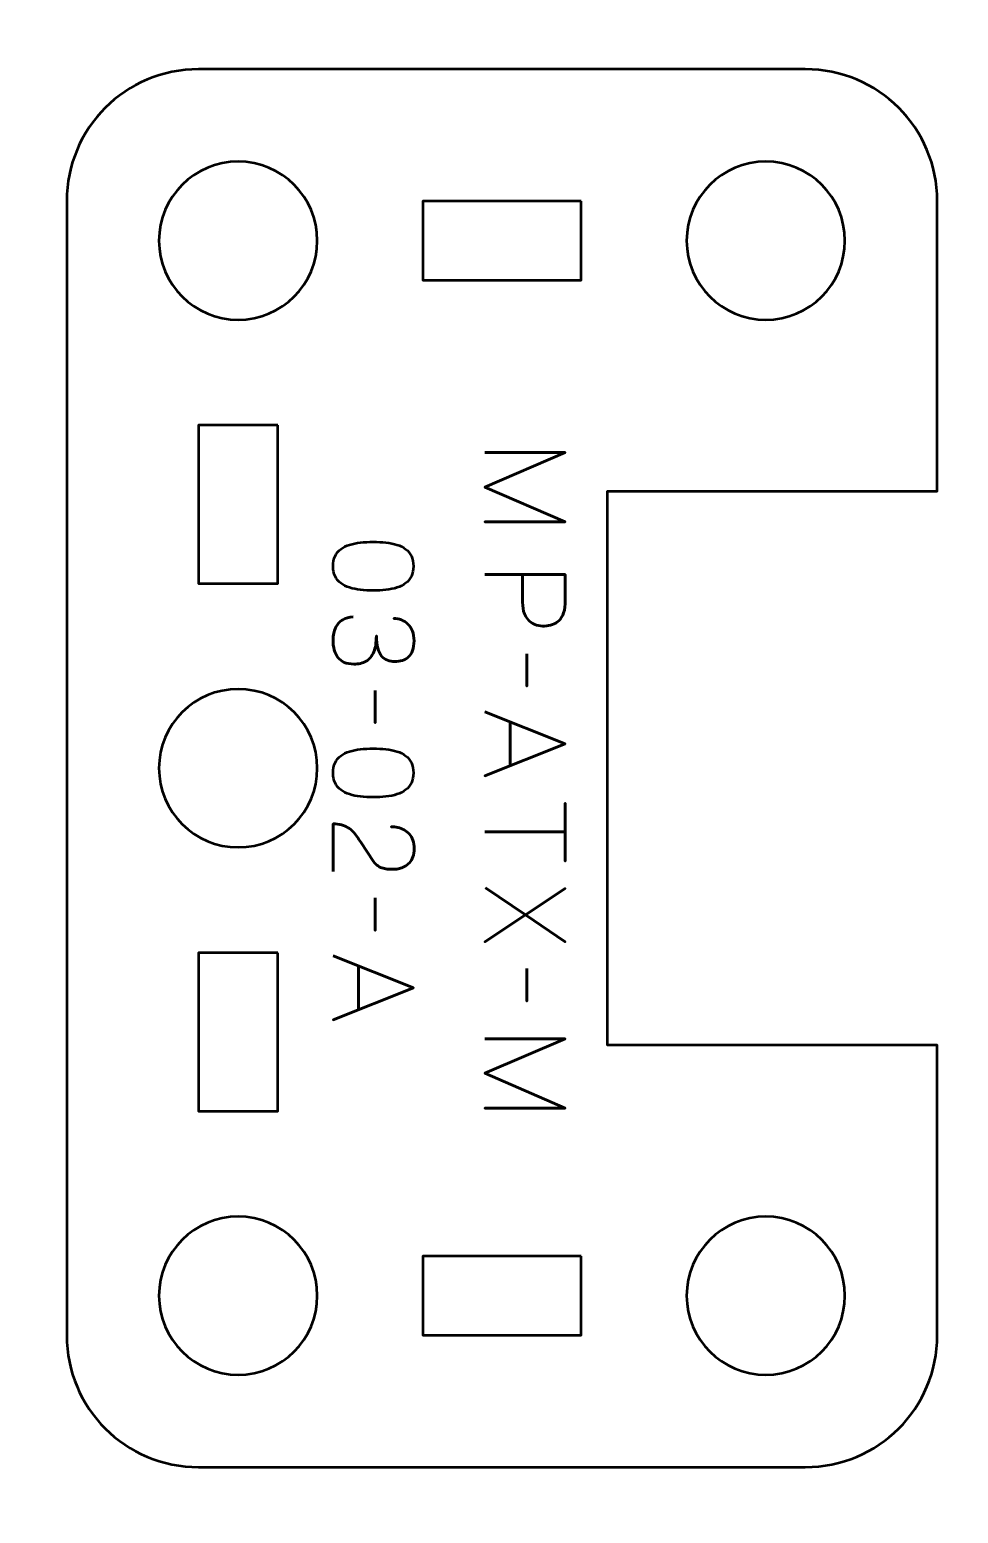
# Model space of a CAD drawing. Header units: centimetres. Extents: x -21 to 0, y -29.7 to 0.
# Drawn here: x -11.62 to -8.1, y -22.85 to -17.22 of the extents above; entities that cross this region are included whole.
import ezdxf

# ---------------------------------------------------------------- set-up
doc = ezdxf.new("R2010")
doc.units = ezdxf.units.CM
doc.header["$MEASUREMENT"] = 0
doc.layers.add('Layer 1', color=7, linetype='Continuous')

msp = doc.modelspace()

# ---------------------------------------------------------------- linework, layer by layer
at = {"layer": 'Layer 1', "color": 22, "lineweight": 53}
msp.add_open_spline([(-21, -29.19991), (-21, -29.19991), (-21, -0.49996), (-21, -0.49996), (-21, -0.49996), (-21, -0.22299), (-20.77691, 0), (-20.49991, 0), (-20.49991, 0), (-20.49991, 0), (-0.5001, 0), (-0.5001, 0), (-0.5001, 0), (-0.22296, 0), (0, -0.22299), (0, -0.49996), (0, -0.49996), (0, -0.49996), (0, -29.19991), (0, -29.19991), (0, -29.19991), (0, -29.47691), (-0.22296, -29.7), (-0.5001, -29.7), (-0.5001, -29.7), (-0.5001, -29.7), (-20.49991, -29.7), (-20.49991, -29.7), (-20.49991, -29.7), (-20.77691, -29.7), (-21, -29.47691), (-21, -29.19991)], degree=3, knots=[0, 0, 0, 0, 0.125, 0.125, 0.125, 0.125, 0.25, 0.25, 0.25, 0.25, 0.375, 0.375, 0.375, 0.375, 0.5, 0.5, 0.5, 0.5, 0.625, 0.625, 0.625, 0.625, 0.75, 0.75, 0.75, 0.75, 0.875, 0.875, 0.875, 0.875, 1, 1, 1, 1], dxfattribs=at)
at = {"layer": 'Layer 1', "color": 114, "lineweight": 53}
msp.add_open_spline([(-8.17488, -17.87505), (-8.17488, -17.87505), (-8.17487, -18.97499), (-8.17487, -18.97499), (-8.17487, -18.97499), (-8.17487, -18.97499), (-9.42488, -18.97499), (-9.42488, -18.97499), (-9.42488, -18.97499), (-9.42488, -18.97499), (-9.42488, -21.07498), (-9.42488, -21.07498), (-9.42488, -21.07498), (-9.42488, -21.07498), (-8.17488, -21.07498), (-8.17488, -21.07498), (-8.17488, -21.07498), (-8.17488, -21.07498), (-8.17488, -22.17491), (-8.17488, -22.17491), (-8.17488, -22.17491), (-8.17488, -22.45204), (-8.39798, -22.675), (-8.67498, -22.675), (-8.67498, -22.675), (-8.67498, -22.675), (-10.9749, -22.675), (-10.9749, -22.675), (-10.9749, -22.675), (-11.25191, -22.675), (-11.47486, -22.45204), (-11.47486, -22.17491), (-11.47486, -22.17491), (-11.47486, -22.17491), (-11.47486, -17.87505), (-11.47486, -17.87505), (-11.47486, -17.87505), (-11.47486, -17.59805), (-11.25191, -17.37496), (-10.9749, -17.37496), (-10.9749, -17.37496), (-10.9749, -17.37496), (-8.67498, -17.37496), (-8.67498, -17.37496), (-8.67498, -17.37496), (-8.39798, -17.37496), (-8.17488, -17.59805), (-8.17488, -17.87505)], degree=3, knots=[0, 0, 0, 0, 0.0833333, 0.0833333, 0.0833333, 0.0833333, 0.1666667, 0.1666667, 0.1666667, 0.1666667, 0.25, 0.25, 0.25, 0.25, 0.3333333, 0.3333333, 0.3333333, 0.3333333, 0.4166667, 0.4166667, 0.4166667, 0.4166667, 0.5, 0.5, 0.5, 0.5, 0.5833333, 0.5833333, 0.5833333, 0.5833333, 0.6666667, 0.6666667, 0.6666667, 0.6666667, 0.75, 0.75, 0.75, 0.75, 0.8333333, 0.8333333, 0.8333333, 0.8333333, 0.9166667, 0.9166667, 0.9166667, 0.9166667, 1, 1, 1, 1], dxfattribs=at)
at = {"layer": 'Layer 1', "lineweight": 53}
for points in [[(-10.82497, -18.32499), (-10.9906, -18.32499), (-11.12498, -18.19076), (-11.12498, -18.02498), (-11.12498, -18.02498), (-11.12498, -17.85932), (-10.9906, -17.72498), (-10.82497, -17.72498), (-10.82497, -17.72498), (-10.6592, -17.72498), (-10.52497, -17.85932), (-10.52497, -18.02498), (-10.52497, -18.02498), (-10.52497, -18.19076), (-10.6592, -18.32499), (-10.82497, -18.32499)], [(-8.82491, -18.32499), (-8.99068, -18.32499), (-9.12491, -18.19076), (-9.12491, -18.02498), (-9.12491, -18.02498), (-9.12491, -17.85932), (-8.99068, -17.72498), (-8.82491, -17.72498), (-8.82491, -17.72498), (-8.65925, -17.72498), (-8.52491, -17.85932), (-8.52491, -18.02498), (-8.52491, -18.02498), (-8.52491, -18.19076), (-8.65925, -18.32499), (-8.82491, -18.32499)], [(-9.52493, -17.87505), (-9.52493, -17.87505), (-9.52493, -18.17506), (-9.52493, -18.17506), (-9.52493, -18.17506), (-9.52493, -18.17506), (-10.12492, -18.17506), (-10.12492, -18.17506), (-10.12492, -18.17506), (-10.12492, -18.17506), (-10.12492, -17.87505), (-10.12492, -17.87505), (-10.12492, -17.87505), (-10.12492, -17.87505), (-9.52493, -17.87505), (-9.52493, -17.87505)], [(-10.6749, -18.725), (-10.6749, -18.725), (-10.6749, -19.325), (-10.6749, -19.325), (-10.6749, -19.325), (-10.6749, -19.325), (-10.9749, -19.325), (-10.9749, -19.325), (-10.9749, -19.325), (-10.9749, -19.325), (-10.9749, -18.725), (-10.9749, -18.725), (-10.9749, -18.725), (-10.9749, -18.725), (-10.6749, -18.725), (-10.6749, -18.725)], [(-10.82497, -20.32505), (-10.9906, -20.32505), (-11.12498, -20.19068), (-11.12498, -20.02505), (-11.12498, -20.02505), (-11.12498, -19.85928), (-10.9906, -19.72505), (-10.82497, -19.72505), (-10.82497, -19.72505), (-10.6592, -19.72505), (-10.52497, -19.85928), (-10.52497, -20.02505), (-10.52497, -20.02505), (-10.52497, -20.19068), (-10.6592, -20.32505), (-10.82497, -20.32505)], [(-10.6749, -20.72496), (-10.6749, -20.72496), (-10.6749, -21.32496), (-10.6749, -21.32496), (-10.6749, -21.32496), (-10.6749, -21.32496), (-10.9749, -21.32496), (-10.9749, -21.32496), (-10.9749, -21.32496), (-10.9749, -21.32496), (-10.9749, -20.72496), (-10.9749, -20.72496), (-10.9749, -20.72496), (-10.9749, -20.72496), (-10.6749, -20.72496), (-10.6749, -20.72496)], [(-10.82497, -22.32497), (-10.9906, -22.32497), (-11.12498, -22.19065), (-11.12498, -22.02498), (-11.12498, -22.02498), (-11.12498, -21.85935), (-10.9906, -21.72498), (-10.82497, -21.72498), (-10.82497, -21.72498), (-10.6592, -21.72498), (-10.52497, -21.85935), (-10.52497, -22.02498), (-10.52497, -22.02498), (-10.52497, -22.19065), (-10.6592, -22.32497), (-10.82497, -22.32497)], [(-8.82491, -22.32497), (-8.99068, -22.32497), (-9.12491, -22.19065), (-9.12491, -22.02498), (-9.12491, -22.02498), (-9.12491, -21.85935), (-8.99068, -21.72498), (-8.82491, -21.72498), (-8.82491, -21.72498), (-8.65925, -21.72498), (-8.52491, -21.85935), (-8.52491, -22.02498), (-8.52491, -22.02498), (-8.52491, -22.19065), (-8.65925, -22.32497), (-8.82491, -22.32497)], [(-9.52493, -21.87491), (-9.52493, -21.87491), (-9.52493, -22.17491), (-9.52493, -22.17491), (-9.52493, -22.17491), (-9.52493, -22.17491), (-10.12492, -22.17491), (-10.12492, -22.17491), (-10.12492, -22.17491), (-10.12492, -22.17491), (-10.12492, -21.87491), (-10.12492, -21.87491), (-10.12492, -21.87491), (-10.12492, -21.87491), (-9.52493, -21.87491), (-9.52493, -21.87491)]]:
    msp.add_open_spline(points, degree=3, knots=[0, 0, 0, 0, 0.25, 0.25, 0.25, 0.25, 0.5, 0.5, 0.5, 0.5, 0.75, 0.75, 0.75, 0.75, 1, 1, 1, 1], dxfattribs=at)
at = {"layer": 'Layer 1', "color": 30, "lineweight": 53}
for points, knots in [([(-9.88993, -18.82782), (-9.88993, -18.82782), (-9.58471, -18.82782), (-9.58471, -18.82782), (-9.58471, -18.82782), (-9.58471, -18.82782), (-9.88993, -18.95905), (-9.88993, -18.95905), (-9.88993, -18.95905), (-9.88993, -18.95905), (-9.58471, -19.09071), (-9.58471, -19.09071), (-9.58471, -19.09071), (-9.58471, -19.09071), (-9.88993, -19.09071), (-9.88993, -19.09071), (-9.88993, -19.09071), (-9.88993, -19.09071), (-9.58471, -19.09071), (-9.58471, -19.09071), (-9.58471, -19.09071), (-9.58471, -19.09071), (-9.88993, -18.95905), (-9.88993, -18.95905), (-9.88993, -18.95905), (-9.88993, -18.95905), (-9.58471, -18.82782), (-9.58471, -18.82782), (-9.58471, -18.82782), (-9.58471, -18.82782), (-9.88993, -18.82782), (-9.88993, -18.82782)], [0, 0, 0, 0, 0.125, 0.125, 0.125, 0.125, 0.25, 0.25, 0.25, 0.25, 0.375, 0.375, 0.375, 0.375, 0.5, 0.5, 0.5, 0.5, 0.625, 0.625, 0.625, 0.625, 0.75, 0.75, 0.75, 0.75, 0.875, 0.875, 0.875, 0.875, 1, 1, 1, 1]), ([(-10.46524, -19.2592), (-10.46517, -19.27401), (-10.46256, -19.28678), (-10.45748, -19.29744), (-10.45748, -19.29744), (-10.4524, -19.30802), (-10.44513, -19.31684), (-10.43589, -19.32389), (-10.43589, -19.32389), (-10.42658, -19.33088), (-10.41557, -19.33638), (-10.40287, -19.34047), (-10.40287, -19.34047), (-10.39017, -19.3445), (-10.37627, -19.34739), (-10.36103, -19.34901), (-10.36103, -19.34901), (-10.34579, -19.35071), (-10.32977, -19.35155), (-10.31284, -19.35148), (-10.31284, -19.35148), (-10.29598, -19.35155), (-10.27996, -19.35071), (-10.26479, -19.34901), (-10.26479, -19.34901), (-10.24962, -19.34739), (-10.23565, -19.3445), (-10.22295, -19.34047), (-10.22295, -19.34047), (-10.21032, -19.33638), (-10.19932, -19.33088), (-10.18993, -19.32389), (-10.18993, -19.32389), (-10.18062, -19.31684), (-10.17335, -19.30802), (-10.16827, -19.29744), (-10.16827, -19.29744), (-10.16312, -19.28678), (-10.16051, -19.27401), (-10.16044, -19.2592), (-10.16044, -19.2592), (-10.16051, -19.24438), (-10.16312, -19.23161), (-10.16827, -19.22095), (-10.16827, -19.22095), (-10.17335, -19.21037), (-10.18062, -19.20155), (-10.18993, -19.1945), (-10.18993, -19.1945), (-10.19932, -19.18751), (-10.21032, -19.18201), (-10.22295, -19.17792), (-10.22295, -19.17792), (-10.23565, -19.17389), (-10.24962, -19.171), (-10.26479, -19.16938), (-10.26479, -19.16938), (-10.27996, -19.16769), (-10.29598, -19.16684), (-10.31284, -19.16691), (-10.31284, -19.16691), (-10.32977, -19.16684), (-10.34579, -19.16769), (-10.36103, -19.16938), (-10.36103, -19.16938), (-10.37627, -19.171), (-10.39017, -19.17389), (-10.40287, -19.17792), (-10.40287, -19.17792), (-10.41557, -19.18201), (-10.42658, -19.18751), (-10.43589, -19.1945), (-10.43589, -19.1945), (-10.44513, -19.20155), (-10.4524, -19.21037), (-10.45748, -19.22095), (-10.45748, -19.22095), (-10.46256, -19.23161), (-10.46517, -19.24438), (-10.46524, -19.2592)], [0, 0, 0, 0, 0.05, 0.05, 0.05, 0.05, 0.1, 0.1, 0.1, 0.1, 0.15, 0.15, 0.15, 0.15, 0.2, 0.2, 0.2, 0.2, 0.25, 0.25, 0.25, 0.25, 0.3, 0.3, 0.3, 0.3, 0.35, 0.35, 0.35, 0.35, 0.4, 0.4, 0.4, 0.4, 0.45, 0.45, 0.45, 0.45, 0.5, 0.5, 0.5, 0.5, 0.55, 0.55, 0.55, 0.55, 0.6, 0.6, 0.6, 0.6, 0.65, 0.65, 0.65, 0.65, 0.7, 0.7, 0.7, 0.7, 0.75, 0.75, 0.75, 0.75, 0.8, 0.8, 0.8, 0.8, 0.85, 0.85, 0.85, 0.85, 0.9, 0.9, 0.9, 0.9, 0.95, 0.95, 0.95, 0.95, 1, 1, 1, 1]), ([(-10.46524, -19.2592), (-10.46517, -19.27401), (-10.46256, -19.28678), (-10.45748, -19.29744), (-10.45748, -19.29744), (-10.4524, -19.30802), (-10.44513, -19.31684), (-10.43589, -19.32389), (-10.43589, -19.32389), (-10.42658, -19.33088), (-10.41557, -19.33638), (-10.40287, -19.34047), (-10.40287, -19.34047), (-10.39017, -19.3445), (-10.37627, -19.34739), (-10.36103, -19.34901), (-10.36103, -19.34901), (-10.34579, -19.35071), (-10.32977, -19.35155), (-10.31284, -19.35148), (-10.31284, -19.35148), (-10.29598, -19.35155), (-10.27996, -19.35071), (-10.26479, -19.34901), (-10.26479, -19.34901), (-10.24962, -19.34739), (-10.23565, -19.3445), (-10.22295, -19.34047), (-10.22295, -19.34047), (-10.21032, -19.33638), (-10.19932, -19.33088), (-10.18993, -19.32389), (-10.18993, -19.32389), (-10.18062, -19.31684), (-10.17335, -19.30802), (-10.16827, -19.29744), (-10.16827, -19.29744), (-10.16312, -19.28678), (-10.16051, -19.27401), (-10.16044, -19.2592), (-10.16044, -19.2592), (-10.16051, -19.24438), (-10.16312, -19.23161), (-10.16827, -19.22095), (-10.16827, -19.22095), (-10.17335, -19.21037), (-10.18062, -19.20155), (-10.18993, -19.1945), (-10.18993, -19.1945), (-10.19932, -19.18751), (-10.21032, -19.18201), (-10.22295, -19.17792), (-10.22295, -19.17792), (-10.23565, -19.17389), (-10.24962, -19.171), (-10.26479, -19.16938), (-10.26479, -19.16938), (-10.27996, -19.16769), (-10.29598, -19.16684), (-10.31284, -19.16691), (-10.31284, -19.16691), (-10.32977, -19.16684), (-10.34579, -19.16769), (-10.36103, -19.16938), (-10.36103, -19.16938), (-10.37627, -19.171), (-10.39017, -19.17389), (-10.40287, -19.17792), (-10.40287, -19.17792), (-10.41557, -19.18201), (-10.42658, -19.18751), (-10.43589, -19.1945), (-10.43589, -19.1945), (-10.44513, -19.20155), (-10.4524, -19.21037), (-10.45748, -19.22095), (-10.45748, -19.22095), (-10.46256, -19.23161), (-10.46517, -19.24438), (-10.46524, -19.2592)], [0, 0, 0, 0, 0.05, 0.05, 0.05, 0.05, 0.1, 0.1, 0.1, 0.1, 0.15, 0.15, 0.15, 0.15, 0.2, 0.2, 0.2, 0.2, 0.25, 0.25, 0.25, 0.25, 0.3, 0.3, 0.3, 0.3, 0.35, 0.35, 0.35, 0.35, 0.4, 0.4, 0.4, 0.4, 0.45, 0.45, 0.45, 0.45, 0.5, 0.5, 0.5, 0.5, 0.55, 0.55, 0.55, 0.55, 0.6, 0.6, 0.6, 0.6, 0.65, 0.65, 0.65, 0.65, 0.7, 0.7, 0.7, 0.7, 0.75, 0.75, 0.75, 0.75, 0.8, 0.8, 0.8, 0.8, 0.85, 0.85, 0.85, 0.85, 0.9, 0.9, 0.9, 0.9, 0.95, 0.95, 0.95, 0.95, 1, 1, 1, 1]), ([(-9.88993, -19.29052), (-9.88993, -19.29052), (-9.58471, -19.29052), (-9.58471, -19.29052), (-9.58471, -19.29052), (-9.58471, -19.29052), (-9.58471, -19.38789), (-9.58471, -19.38789), (-9.58471, -19.38789), (-9.58478, -19.40736), (-9.58697, -19.42337), (-9.5912, -19.436), (-9.5912, -19.436), (-9.59536, -19.44856), (-9.60115, -19.45844), (-9.60849, -19.46557), (-9.60849, -19.46557), (-9.61575, -19.47269), (-9.62408, -19.47777), (-9.63346, -19.48088), (-9.63346, -19.48088), (-9.64285, -19.48391), (-9.65265, -19.48567), (-9.66303, -19.4861), (-9.66303, -19.4861), (-9.6734, -19.48659), (-9.68356, -19.48539), (-9.69343, -19.48257), (-9.69343, -19.48257), (-9.70331, -19.47968), (-9.71227, -19.47481), (-9.72032, -19.46782), (-9.72032, -19.46782), (-9.72836, -19.46091), (-9.73478, -19.45153), (-9.73951, -19.43974), (-9.73951, -19.43974), (-9.7443, -19.42796), (-9.7467, -19.41336), (-9.74684, -19.39593), (-9.74684, -19.39593), (-9.74684, -19.39593), (-9.74684, -19.29052), (-9.74684, -19.29052), (-9.74684, -19.29052), (-9.74684, -19.29052), (-9.74684, -19.39593), (-9.74684, -19.39593), (-9.74684, -19.39593), (-9.7467, -19.413), (-9.7443, -19.42747), (-9.73951, -19.43918), (-9.73951, -19.43918), (-9.73478, -19.45096), (-9.72836, -19.46035), (-9.72032, -19.46733), (-9.72032, -19.46733), (-9.71227, -19.47439), (-9.70331, -19.4794), (-9.69343, -19.48236), (-9.69343, -19.48236), (-9.68356, -19.48532), (-9.6734, -19.48659), (-9.66303, -19.4861), (-9.66303, -19.4861), (-9.65265, -19.48567), (-9.64285, -19.48391), (-9.63346, -19.48074), (-9.63346, -19.48074), (-9.62408, -19.47763), (-9.61575, -19.47241), (-9.60849, -19.46521), (-9.60849, -19.46521), (-9.60115, -19.45809), (-9.59536, -19.44821), (-9.5912, -19.43558), (-9.5912, -19.43558), (-9.58697, -19.42302), (-9.58478, -19.40715), (-9.58471, -19.38789), (-9.58471, -19.38789), (-9.58471, -19.38789), (-9.58471, -19.29052), (-9.58471, -19.29052), (-9.58471, -19.29052), (-9.58471, -19.29052), (-9.88993, -19.29052), (-9.88993, -19.29052)], [0, 0, 0, 0, 0.0454545, 0.0454545, 0.0454545, 0.0454545, 0.0909091, 0.0909091, 0.0909091, 0.0909091, 0.1363636, 0.1363636, 0.1363636, 0.1363636, 0.1818182, 0.1818182, 0.1818182, 0.1818182, 0.2272727, 0.2272727, 0.2272727, 0.2272727, 0.2727273, 0.2727273, 0.2727273, 0.2727273, 0.3181818, 0.3181818, 0.3181818, 0.3181818, 0.3636364, 0.3636364, 0.3636364, 0.3636364, 0.4090909, 0.4090909, 0.4090909, 0.4090909, 0.4545455, 0.4545455, 0.4545455, 0.4545455, 0.5, 0.5, 0.5, 0.5, 0.5454545, 0.5454545, 0.5454545, 0.5454545, 0.5909091, 0.5909091, 0.5909091, 0.5909091, 0.6363636, 0.6363636, 0.6363636, 0.6363636, 0.6818182, 0.6818182, 0.6818182, 0.6818182, 0.7272727, 0.7272727, 0.7272727, 0.7272727, 0.7727273, 0.7727273, 0.7727273, 0.7727273, 0.8181818, 0.8181818, 0.8181818, 0.8181818, 0.8636364, 0.8636364, 0.8636364, 0.8636364, 0.9090909, 0.9090909, 0.9090909, 0.9090909, 0.9545455, 0.9545455, 0.9545455, 0.9545455, 1, 1, 1, 1]), ([(-10.38862, -19.45181), (-10.40386, -19.45188), (-10.41712, -19.45541), (-10.42862, -19.46239), (-10.42862, -19.46239), (-10.44005, -19.46938), (-10.44901, -19.47933), (-10.45543, -19.49231), (-10.45543, -19.49231), (-10.46185, -19.50529), (-10.4651, -19.52088), (-10.46524, -19.53902), (-10.46524, -19.53902), (-10.46524, -19.55263), (-10.46383, -19.56498), (-10.46087, -19.57613), (-10.46087, -19.57613), (-10.4579, -19.58735), (-10.45332, -19.59694), (-10.44704, -19.60506), (-10.44704, -19.60506), (-10.44076, -19.61317), (-10.43264, -19.61938), (-10.42277, -19.62375), (-10.42277, -19.62375), (-10.41282, -19.6282), (-10.40089, -19.63038), (-10.38692, -19.63045), (-10.38692, -19.63045), (-10.3683, -19.63053), (-10.35256, -19.62672), (-10.33979, -19.61917), (-10.33979, -19.61917), (-10.32702, -19.61162), (-10.31743, -19.5999), (-10.31087, -19.58417), (-10.31087, -19.58417), (-10.3043, -19.56844), (-10.30099, -19.54826), (-10.30099, -19.52378), (-10.30099, -19.52378), (-10.30106, -19.54205), (-10.29937, -19.55736), (-10.29591, -19.56985), (-10.29591, -19.56985), (-10.29245, -19.58227), (-10.28758, -19.59221), (-10.28123, -19.59969), (-10.28123, -19.59969), (-10.27495, -19.60717), (-10.26747, -19.6126), (-10.25887, -19.61585), (-10.25887, -19.61585), (-10.25033, -19.61917), (-10.24095, -19.62079), (-10.23072, -19.62072), (-10.23072, -19.62072), (-10.22048, -19.62079), (-10.21103, -19.61938), (-10.20228, -19.61656), (-10.20228, -19.61656), (-10.19353, -19.6138), (-10.18584, -19.60929), (-10.17928, -19.60315), (-10.17928, -19.60315), (-10.17272, -19.59701), (-10.16757, -19.5889), (-10.1639, -19.57895), (-10.1639, -19.57895), (-10.16023, -19.56893), (-10.1584, -19.55672), (-10.15833, -19.5424), (-10.15833, -19.5424), (-10.1584, -19.52815), (-10.16051, -19.51566), (-10.16461, -19.50508), (-10.16461, -19.50508), (-10.1687, -19.49442), (-10.17427, -19.48568), (-10.1814, -19.47862), (-10.1814, -19.47862), (-10.18852, -19.47164), (-10.19664, -19.46641), (-10.20581, -19.46296), (-10.20581, -19.46296), (-10.21498, -19.45943), (-10.22472, -19.45774), (-10.23495, -19.45774), (-10.23495, -19.45774), (-10.22472, -19.45774), (-10.21498, -19.45943), (-10.20581, -19.46296), (-10.20581, -19.46296), (-10.19664, -19.46641), (-10.18852, -19.47164), (-10.1814, -19.47862), (-10.1814, -19.47862), (-10.17427, -19.48568), (-10.1687, -19.49442), (-10.16461, -19.50508), (-10.16461, -19.50508), (-10.16051, -19.51566), (-10.1584, -19.52815), (-10.15833, -19.5424), (-10.15833, -19.5424), (-10.1584, -19.55672), (-10.16023, -19.56893), (-10.1639, -19.57895), (-10.1639, -19.57895), (-10.16757, -19.5889), (-10.17272, -19.59701), (-10.17928, -19.60315), (-10.17928, -19.60315), (-10.18584, -19.60929), (-10.19353, -19.6138), (-10.20228, -19.61656), (-10.20228, -19.61656), (-10.21103, -19.61938), (-10.22048, -19.62079), (-10.23072, -19.62072), (-10.23072, -19.62072), (-10.24095, -19.62079), (-10.25033, -19.61917), (-10.25887, -19.61585), (-10.25887, -19.61585), (-10.26747, -19.6126), (-10.27495, -19.60717), (-10.28123, -19.59969), (-10.28123, -19.59969), (-10.28758, -19.59221), (-10.29245, -19.58227), (-10.29591, -19.56985), (-10.29591, -19.56985), (-10.29937, -19.55736), (-10.30106, -19.54205), (-10.30099, -19.52378), (-10.30099, -19.52378), (-10.30099, -19.54826), (-10.3043, -19.56844), (-10.31087, -19.58417), (-10.31087, -19.58417), (-10.31743, -19.5999), (-10.32702, -19.61162), (-10.33979, -19.61917), (-10.33979, -19.61917), (-10.35256, -19.62672), (-10.3683, -19.63053), (-10.38692, -19.63045), (-10.38692, -19.63045), (-10.40089, -19.63038), (-10.41282, -19.6282), (-10.42277, -19.62375), (-10.42277, -19.62375), (-10.43264, -19.61938), (-10.44076, -19.61317), (-10.44704, -19.60506), (-10.44704, -19.60506), (-10.45332, -19.59694), (-10.4579, -19.58735), (-10.46087, -19.57613), (-10.46087, -19.57613), (-10.46383, -19.56498), (-10.46524, -19.55263), (-10.46524, -19.53902), (-10.46524, -19.53902), (-10.4651, -19.52088), (-10.46185, -19.50529), (-10.45543, -19.49231), (-10.45543, -19.49231), (-10.44901, -19.47933), (-10.44005, -19.46938), (-10.42862, -19.46239), (-10.42862, -19.46239), (-10.41712, -19.45541), (-10.40386, -19.45188), (-10.38862, -19.45181)], [0, 0, 0, 0, 0.0227273, 0.0227273, 0.0227273, 0.0227273, 0.0454545, 0.0454545, 0.0454545, 0.0454545, 0.0681818, 0.0681818, 0.0681818, 0.0681818, 0.0909091, 0.0909091, 0.0909091, 0.0909091, 0.1136364, 0.1136364, 0.1136364, 0.1136364, 0.1363636, 0.1363636, 0.1363636, 0.1363636, 0.1590909, 0.1590909, 0.1590909, 0.1590909, 0.1818182, 0.1818182, 0.1818182, 0.1818182, 0.2045455, 0.2045455, 0.2045455, 0.2045455, 0.2272727, 0.2272727, 0.2272727, 0.2272727, 0.25, 0.25, 0.25, 0.25, 0.2727273, 0.2727273, 0.2727273, 0.2727273, 0.2954545, 0.2954545, 0.2954545, 0.2954545, 0.3181818, 0.3181818, 0.3181818, 0.3181818, 0.3409091, 0.3409091, 0.3409091, 0.3409091, 0.3636364, 0.3636364, 0.3636364, 0.3636364, 0.3863636, 0.3863636, 0.3863636, 0.3863636, 0.4090909, 0.4090909, 0.4090909, 0.4090909, 0.4318182, 0.4318182, 0.4318182, 0.4318182, 0.4545455, 0.4545455, 0.4545455, 0.4545455, 0.4772727, 0.4772727, 0.4772727, 0.4772727, 0.5, 0.5, 0.5, 0.5, 0.5227273, 0.5227273, 0.5227273, 0.5227273, 0.5454545, 0.5454545, 0.5454545, 0.5454545, 0.5681818, 0.5681818, 0.5681818, 0.5681818, 0.5909091, 0.5909091, 0.5909091, 0.5909091, 0.6136364, 0.6136364, 0.6136364, 0.6136364, 0.6363636, 0.6363636, 0.6363636, 0.6363636, 0.6590909, 0.6590909, 0.6590909, 0.6590909, 0.6818182, 0.6818182, 0.6818182, 0.6818182, 0.7045455, 0.7045455, 0.7045455, 0.7045455, 0.7272727, 0.7272727, 0.7272727, 0.7272727, 0.75, 0.75, 0.75, 0.75, 0.7727273, 0.7727273, 0.7727273, 0.7727273, 0.7954545, 0.7954545, 0.7954545, 0.7954545, 0.8181818, 0.8181818, 0.8181818, 0.8181818, 0.8409091, 0.8409091, 0.8409091, 0.8409091, 0.8636364, 0.8636364, 0.8636364, 0.8636364, 0.8863636, 0.8863636, 0.8863636, 0.8863636, 0.9090909, 0.9090909, 0.9090909, 0.9090909, 0.9318182, 0.9318182, 0.9318182, 0.9318182, 0.9545455, 0.9545455, 0.9545455, 0.9545455, 0.9772727, 0.9772727, 0.9772727, 0.9772727, 1, 1, 1, 1]), ([(-9.73033, -19.59108), (-9.73033, -19.59108), (-9.73033, -19.71427), (-9.73033, -19.71427), (-9.73033, -19.71427), (-9.73033, -19.71427), (-9.73033, -19.59108), (-9.73033, -19.59108)], [0, 0, 0, 0, 0.5, 0.5, 0.5, 0.5, 1, 1, 1, 1]), ([(-10.30564, -19.73036), (-10.30564, -19.73036), (-10.30564, -19.85355), (-10.30564, -19.85355), (-10.30564, -19.85355), (-10.30564, -19.85355), (-10.30564, -19.73036), (-10.30564, -19.73036)], [0, 0, 0, 0, 0.5, 0.5, 0.5, 0.5, 1, 1, 1, 1]), ([(-9.88993, -19.81121), (-9.88993, -19.81121), (-9.58471, -19.93228), (-9.58471, -19.93228), (-9.58471, -19.93228), (-9.58471, -19.93228), (-9.88993, -20.05378), (-9.88993, -20.05378), (-9.88993, -20.05378), (-9.88993, -20.05378), (-9.58471, -19.93228), (-9.58471, -19.93228), (-9.58471, -19.93228), (-9.58471, -19.93228), (-9.88993, -19.81121), (-9.88993, -19.81121)], [0, 0, 0, 0, 0.25, 0.25, 0.25, 0.25, 0.5, 0.5, 0.5, 0.5, 0.75, 0.75, 0.75, 0.75, 1, 1, 1, 1]), ([(-9.79383, -19.84931), (-9.79383, -19.84931), (-9.79383, -20.01525), (-9.79383, -20.01525), (-9.79383, -20.01525), (-9.79383, -20.01525), (-9.79383, -19.84931), (-9.79383, -19.84931)], [0, 0, 0, 0, 0.5, 0.5, 0.5, 0.5, 1, 1, 1, 1]), ([(-10.46524, -20.04278), (-10.46517, -20.05759), (-10.46256, -20.07036), (-10.45748, -20.08102), (-10.45748, -20.08102), (-10.4524, -20.0916), (-10.44513, -20.10042), (-10.43589, -20.10747), (-10.43589, -20.10747), (-10.42658, -20.11446), (-10.41557, -20.11996), (-10.40287, -20.12405), (-10.40287, -20.12405), (-10.39017, -20.12808), (-10.37627, -20.13097), (-10.36103, -20.13259), (-10.36103, -20.13259), (-10.34579, -20.13429), (-10.32977, -20.13513), (-10.31284, -20.13506), (-10.31284, -20.13506), (-10.29598, -20.13513), (-10.27996, -20.13429), (-10.26479, -20.13259), (-10.26479, -20.13259), (-10.24962, -20.13097), (-10.23565, -20.12808), (-10.22295, -20.12405), (-10.22295, -20.12405), (-10.21032, -20.11996), (-10.19932, -20.11446), (-10.18993, -20.10747), (-10.18993, -20.10747), (-10.18062, -20.10042), (-10.17335, -20.0916), (-10.16827, -20.08102), (-10.16827, -20.08102), (-10.16312, -20.07036), (-10.16051, -20.05759), (-10.16044, -20.04278), (-10.16044, -20.04278), (-10.16051, -20.02796), (-10.16312, -20.01519), (-10.16827, -20.00453), (-10.16827, -20.00453), (-10.17335, -19.99395), (-10.18062, -19.98513), (-10.18993, -19.97808), (-10.18993, -19.97808), (-10.19932, -19.97109), (-10.21032, -19.96559), (-10.22295, -19.9615), (-10.22295, -19.9615), (-10.23565, -19.95747), (-10.24962, -19.95458), (-10.26479, -19.95296), (-10.26479, -19.95296), (-10.27996, -19.95127), (-10.29598, -19.95042), (-10.31284, -19.95049), (-10.31284, -19.95049), (-10.32977, -19.95042), (-10.34579, -19.95127), (-10.36103, -19.95296), (-10.36103, -19.95296), (-10.37627, -19.95458), (-10.39017, -19.95747), (-10.40287, -19.9615), (-10.40287, -19.9615), (-10.41557, -19.96559), (-10.42658, -19.97109), (-10.43589, -19.97808), (-10.43589, -19.97808), (-10.44513, -19.98513), (-10.4524, -19.99395), (-10.45748, -20.00453), (-10.45748, -20.00453), (-10.46256, -20.01519), (-10.46517, -20.02796), (-10.46524, -20.04278)], [0, 0, 0, 0, 0.05, 0.05, 0.05, 0.05, 0.1, 0.1, 0.1, 0.1, 0.15, 0.15, 0.15, 0.15, 0.2, 0.2, 0.2, 0.2, 0.25, 0.25, 0.25, 0.25, 0.3, 0.3, 0.3, 0.3, 0.35, 0.35, 0.35, 0.35, 0.4, 0.4, 0.4, 0.4, 0.45, 0.45, 0.45, 0.45, 0.5, 0.5, 0.5, 0.5, 0.55, 0.55, 0.55, 0.55, 0.6, 0.6, 0.6, 0.6, 0.65, 0.65, 0.65, 0.65, 0.7, 0.7, 0.7, 0.7, 0.75, 0.75, 0.75, 0.75, 0.8, 0.8, 0.8, 0.8, 0.85, 0.85, 0.85, 0.85, 0.9, 0.9, 0.9, 0.9, 0.95, 0.95, 0.95, 0.95, 1, 1, 1, 1]), ([(-10.46524, -20.04278), (-10.46517, -20.05759), (-10.46256, -20.07036), (-10.45748, -20.08102), (-10.45748, -20.08102), (-10.4524, -20.0916), (-10.44513, -20.10042), (-10.43589, -20.10747), (-10.43589, -20.10747), (-10.42658, -20.11446), (-10.41557, -20.11996), (-10.40287, -20.12405), (-10.40287, -20.12405), (-10.39017, -20.12808), (-10.37627, -20.13097), (-10.36103, -20.13259), (-10.36103, -20.13259), (-10.34579, -20.13429), (-10.32977, -20.13513), (-10.31284, -20.13506), (-10.31284, -20.13506), (-10.29598, -20.13513), (-10.27996, -20.13429), (-10.26479, -20.13259), (-10.26479, -20.13259), (-10.24962, -20.13097), (-10.23565, -20.12808), (-10.22295, -20.12405), (-10.22295, -20.12405), (-10.21032, -20.11996), (-10.19932, -20.11446), (-10.18993, -20.10747), (-10.18993, -20.10747), (-10.18062, -20.10042), (-10.17335, -20.0916), (-10.16827, -20.08102), (-10.16827, -20.08102), (-10.16312, -20.07036), (-10.16051, -20.05759), (-10.16044, -20.04278), (-10.16044, -20.04278), (-10.16051, -20.02796), (-10.16312, -20.01519), (-10.16827, -20.00453), (-10.16827, -20.00453), (-10.17335, -19.99395), (-10.18062, -19.98513), (-10.18993, -19.97808), (-10.18993, -19.97808), (-10.19932, -19.97109), (-10.21032, -19.96559), (-10.22295, -19.9615), (-10.22295, -19.9615), (-10.23565, -19.95747), (-10.24962, -19.95458), (-10.26479, -19.95296), (-10.26479, -19.95296), (-10.27996, -19.95127), (-10.29598, -19.95042), (-10.31284, -19.95049), (-10.31284, -19.95049), (-10.32977, -19.95042), (-10.34579, -19.95127), (-10.36103, -19.95296), (-10.36103, -19.95296), (-10.37627, -19.95458), (-10.39017, -19.95747), (-10.40287, -19.9615), (-10.40287, -19.9615), (-10.41557, -19.96559), (-10.42658, -19.97109), (-10.43589, -19.97808), (-10.43589, -19.97808), (-10.44513, -19.98513), (-10.4524, -19.99395), (-10.45748, -20.00453), (-10.45748, -20.00453), (-10.46256, -20.01519), (-10.46517, -20.02796), (-10.46524, -20.04278)], [0, 0, 0, 0, 0.05, 0.05, 0.05, 0.05, 0.1, 0.1, 0.1, 0.1, 0.15, 0.15, 0.15, 0.15, 0.2, 0.2, 0.2, 0.2, 0.25, 0.25, 0.25, 0.25, 0.3, 0.3, 0.3, 0.3, 0.35, 0.35, 0.35, 0.35, 0.4, 0.4, 0.4, 0.4, 0.45, 0.45, 0.45, 0.45, 0.5, 0.5, 0.5, 0.5, 0.55, 0.55, 0.55, 0.55, 0.6, 0.6, 0.6, 0.6, 0.65, 0.65, 0.65, 0.65, 0.7, 0.7, 0.7, 0.7, 0.75, 0.75, 0.75, 0.75, 0.8, 0.8, 0.8, 0.8, 0.85, 0.85, 0.85, 0.85, 0.9, 0.9, 0.9, 0.9, 0.95, 0.95, 0.95, 0.95, 1, 1, 1, 1]), ([(-9.88993, -20.26671), (-9.88993, -20.26671), (-9.58471, -20.26671), (-9.58471, -20.26671), (-9.58471, -20.26671), (-9.58471, -20.26671), (-9.58471, -20.15707), (-9.58471, -20.15707), (-9.58471, -20.15707), (-9.58471, -20.15707), (-9.58471, -20.3772), (-9.58471, -20.3772), (-9.58471, -20.3772), (-9.58471, -20.3772), (-9.58471, -20.26671), (-9.58471, -20.26671), (-9.58471, -20.26671), (-9.58471, -20.26671), (-9.88993, -20.26671), (-9.88993, -20.26671)], [0, 0, 0, 0, 0.2, 0.2, 0.2, 0.2, 0.4, 0.4, 0.4, 0.4, 0.6, 0.6, 0.6, 0.6, 0.8, 0.8, 0.8, 0.8, 1, 1, 1, 1]), ([(-10.46524, -20.417), (-10.46524, -20.417), (-10.46524, -20.23539), (-10.46524, -20.23539), (-10.46524, -20.23539), (-10.45296, -20.23574), (-10.4421, -20.23729), (-10.43278, -20.23991), (-10.43278, -20.23991), (-10.42347, -20.24259), (-10.41529, -20.24618), (-10.40823, -20.25063), (-10.40823, -20.25063), (-10.40118, -20.25515), (-10.3949, -20.2603), (-10.38939, -20.26615), (-10.38939, -20.26615), (-10.38382, -20.27201), (-10.37874, -20.27829), (-10.37394, -20.28506), (-10.37394, -20.28506), (-10.36921, -20.29183), (-10.36449, -20.29882), (-10.35983, -20.30609), (-10.35983, -20.30609), (-10.35983, -20.30609), (-10.31157, -20.37848), (-10.31157, -20.37848), (-10.31157, -20.37848), (-10.30635, -20.38588), (-10.30064, -20.39167), (-10.2945, -20.39576), (-10.2945, -20.39576), (-10.28836, -20.39992), (-10.28187, -20.40282), (-10.27502, -20.40458), (-10.27502, -20.40458), (-10.26825, -20.40627), (-10.26127, -20.40733), (-10.25421, -20.40768), (-10.25421, -20.40768), (-10.24708, -20.40804), (-10.23996, -20.40818), (-10.23283, -20.40811), (-10.23283, -20.40811), (-10.22698, -20.40811), (-10.2207, -20.40733), (-10.21392, -20.40578), (-10.21392, -20.40578), (-10.20722, -20.40416), (-10.20052, -20.40162), (-10.19389, -20.39802), (-10.19389, -20.39802), (-10.18725, -20.39442), (-10.18119, -20.38962), (-10.17568, -20.38363), (-10.17568, -20.38363), (-10.17025, -20.37763), (-10.16588, -20.37022), (-10.16256, -20.3614), (-10.16256, -20.3614), (-10.15924, -20.35258), (-10.15755, -20.34221), (-10.15748, -20.33022), (-10.15748, -20.33022), (-10.15755, -20.31815), (-10.15924, -20.3075), (-10.16249, -20.29832), (-10.16249, -20.29832), (-10.16573, -20.28915), (-10.17025, -20.28132), (-10.17596, -20.27483), (-10.17596, -20.27483), (-10.18168, -20.26834), (-10.18831, -20.26312), (-10.19572, -20.25903), (-10.19572, -20.25903), (-10.20313, -20.25493), (-10.21103, -20.25197), (-10.21936, -20.25007), (-10.21936, -20.25007), (-10.22768, -20.24816), (-10.23615, -20.24724), (-10.24469, -20.24724), (-10.24469, -20.24724), (-10.23615, -20.24724), (-10.22768, -20.24816), (-10.21936, -20.25007), (-10.21936, -20.25007), (-10.21103, -20.25197), (-10.20313, -20.25493), (-10.19572, -20.25903), (-10.19572, -20.25903), (-10.18831, -20.26312), (-10.18168, -20.26834), (-10.17596, -20.27483), (-10.17596, -20.27483), (-10.17025, -20.28132), (-10.16573, -20.28915), (-10.16249, -20.29832), (-10.16249, -20.29832), (-10.15924, -20.3075), (-10.15755, -20.31815), (-10.15748, -20.33022), (-10.15748, -20.33022), (-10.15755, -20.34221), (-10.15924, -20.35258), (-10.16256, -20.3614), (-10.16256, -20.3614), (-10.16588, -20.37022), (-10.17025, -20.37763), (-10.17568, -20.38363), (-10.17568, -20.38363), (-10.18119, -20.38962), (-10.18725, -20.39442), (-10.19389, -20.39802), (-10.19389, -20.39802), (-10.20052, -20.40162), (-10.20722, -20.40416), (-10.21392, -20.40578), (-10.21392, -20.40578), (-10.2207, -20.40733), (-10.22698, -20.40811), (-10.23283, -20.40811), (-10.23283, -20.40811), (-10.23996, -20.40818), (-10.24708, -20.40804), (-10.25421, -20.40768), (-10.25421, -20.40768), (-10.26127, -20.40733), (-10.26825, -20.40627), (-10.27502, -20.40458), (-10.27502, -20.40458), (-10.28187, -20.40282), (-10.28836, -20.39992), (-10.2945, -20.39576), (-10.2945, -20.39576), (-10.30064, -20.39167), (-10.30635, -20.38588), (-10.31157, -20.37848), (-10.31157, -20.37848), (-10.31157, -20.37848), (-10.35983, -20.30609), (-10.35983, -20.30609), (-10.35983, -20.30609), (-10.36449, -20.29882), (-10.36921, -20.29183), (-10.37394, -20.28506), (-10.37394, -20.28506), (-10.37874, -20.27829), (-10.38382, -20.27201), (-10.38939, -20.26615), (-10.38939, -20.26615), (-10.3949, -20.2603), (-10.40118, -20.25515), (-10.40823, -20.25063), (-10.40823, -20.25063), (-10.41529, -20.24618), (-10.42347, -20.24259), (-10.43278, -20.23991), (-10.43278, -20.23991), (-10.4421, -20.23729), (-10.45296, -20.23574), (-10.46524, -20.23539), (-10.46524, -20.23539), (-10.46524, -20.23539), (-10.46524, -20.417), (-10.46524, -20.417)], [0, 0, 0, 0, 0.0238095, 0.0238095, 0.0238095, 0.0238095, 0.047619, 0.047619, 0.047619, 0.047619, 0.0714286, 0.0714286, 0.0714286, 0.0714286, 0.0952381, 0.0952381, 0.0952381, 0.0952381, 0.1190476, 0.1190476, 0.1190476, 0.1190476, 0.1428571, 0.1428571, 0.1428571, 0.1428571, 0.1666667, 0.1666667, 0.1666667, 0.1666667, 0.1904762, 0.1904762, 0.1904762, 0.1904762, 0.2142857, 0.2142857, 0.2142857, 0.2142857, 0.2380952, 0.2380952, 0.2380952, 0.2380952, 0.2619048, 0.2619048, 0.2619048, 0.2619048, 0.2857143, 0.2857143, 0.2857143, 0.2857143, 0.3095238, 0.3095238, 0.3095238, 0.3095238, 0.3333333, 0.3333333, 0.3333333, 0.3333333, 0.3571429, 0.3571429, 0.3571429, 0.3571429, 0.3809524, 0.3809524, 0.3809524, 0.3809524, 0.4047619, 0.4047619, 0.4047619, 0.4047619, 0.4285714, 0.4285714, 0.4285714, 0.4285714, 0.452381, 0.452381, 0.452381, 0.452381, 0.4761905, 0.4761905, 0.4761905, 0.4761905, 0.5, 0.5, 0.5, 0.5, 0.5238095, 0.5238095, 0.5238095, 0.5238095, 0.547619, 0.547619, 0.547619, 0.547619, 0.5714286, 0.5714286, 0.5714286, 0.5714286, 0.5952381, 0.5952381, 0.5952381, 0.5952381, 0.6190476, 0.6190476, 0.6190476, 0.6190476, 0.6428571, 0.6428571, 0.6428571, 0.6428571, 0.6666667, 0.6666667, 0.6666667, 0.6666667, 0.6904762, 0.6904762, 0.6904762, 0.6904762, 0.7142857, 0.7142857, 0.7142857, 0.7142857, 0.7380952, 0.7380952, 0.7380952, 0.7380952, 0.7619048, 0.7619048, 0.7619048, 0.7619048, 0.7857143, 0.7857143, 0.7857143, 0.7857143, 0.8095238, 0.8095238, 0.8095238, 0.8095238, 0.8333333, 0.8333333, 0.8333333, 0.8333333, 0.8571429, 0.8571429, 0.8571429, 0.8571429, 0.8809524, 0.8809524, 0.8809524, 0.8809524, 0.9047619, 0.9047619, 0.9047619, 0.9047619, 0.9285714, 0.9285714, 0.9285714, 0.9285714, 0.952381, 0.952381, 0.952381, 0.952381, 0.9761905, 0.9761905, 0.9761905, 0.9761905, 1, 1, 1, 1]), ([(-10.30564, -20.5169), (-10.30564, -20.5169), (-10.30564, -20.64009), (-10.30564, -20.64009), (-10.30564, -20.64009), (-10.30564, -20.64009), (-10.30564, -20.5169), (-10.30564, -20.5169)], [0, 0, 0, 0, 0.5, 0.5, 0.5, 0.5, 1, 1, 1, 1]), ([(-9.88781, -20.47922), (-9.88781, -20.47922), (-9.73626, -20.58167), (-9.73626, -20.58167), (-9.73626, -20.58167), (-9.73626, -20.58167), (-9.58471, -20.48091), (-9.58471, -20.48091), (-9.58471, -20.48091), (-9.58471, -20.48091), (-9.73626, -20.58167), (-9.73626, -20.58167), (-9.73626, -20.58167), (-9.73626, -20.58167), (-9.58471, -20.68369), (-9.58471, -20.68369), (-9.58471, -20.68369), (-9.58471, -20.68369), (-9.73626, -20.58167), (-9.73626, -20.58167), (-9.73626, -20.58167), (-9.73626, -20.58167), (-9.88993, -20.68369), (-9.88993, -20.68369), (-9.88993, -20.68369), (-9.88993, -20.68369), (-9.73626, -20.58167), (-9.73626, -20.58167), (-9.73626, -20.58167), (-9.73626, -20.58167), (-9.88781, -20.47922), (-9.88781, -20.47922)], [0, 0, 0, 0, 0.125, 0.125, 0.125, 0.125, 0.25, 0.25, 0.25, 0.25, 0.375, 0.375, 0.375, 0.375, 0.5, 0.5, 0.5, 0.5, 0.625, 0.625, 0.625, 0.625, 0.75, 0.75, 0.75, 0.75, 0.875, 0.875, 0.875, 0.875, 1, 1, 1, 1]), ([(-10.46524, -20.73703), (-10.46524, -20.73703), (-10.16002, -20.8581), (-10.16002, -20.8581), (-10.16002, -20.8581), (-10.16002, -20.8581), (-10.46524, -20.9796), (-10.46524, -20.9796), (-10.46524, -20.9796), (-10.46524, -20.9796), (-10.16002, -20.8581), (-10.16002, -20.8581), (-10.16002, -20.8581), (-10.16002, -20.8581), (-10.46524, -20.73703), (-10.46524, -20.73703)], [0, 0, 0, 0, 0.25, 0.25, 0.25, 0.25, 0.5, 0.5, 0.5, 0.5, 0.75, 0.75, 0.75, 0.75, 1, 1, 1, 1]), ([(-10.36914, -20.77513), (-10.36914, -20.77513), (-10.36914, -20.94107), (-10.36914, -20.94107), (-10.36914, -20.94107), (-10.36914, -20.94107), (-10.36914, -20.77513), (-10.36914, -20.77513)], [0, 0, 0, 0, 0.5, 0.5, 0.5, 0.5, 1, 1, 1, 1]), ([(-9.73033, -20.78486), (-9.73033, -20.78486), (-9.73033, -20.90805), (-9.73033, -20.90805), (-9.73033, -20.90805), (-9.73033, -20.90805), (-9.73033, -20.78486), (-9.73033, -20.78486)], [0, 0, 0, 0, 0.5, 0.5, 0.5, 0.5, 1, 1, 1, 1]), ([(-9.88993, -21.05071), (-9.88993, -21.05071), (-9.58471, -21.05071), (-9.58471, -21.05071), (-9.58471, -21.05071), (-9.58471, -21.05071), (-9.88993, -21.18194), (-9.88993, -21.18194), (-9.88993, -21.18194), (-9.88993, -21.18194), (-9.58471, -21.3136), (-9.58471, -21.3136), (-9.58471, -21.3136), (-9.58471, -21.3136), (-9.88993, -21.3136), (-9.88993, -21.3136), (-9.88993, -21.3136), (-9.88993, -21.3136), (-9.58471, -21.3136), (-9.58471, -21.3136), (-9.58471, -21.3136), (-9.58471, -21.3136), (-9.88993, -21.18194), (-9.88993, -21.18194), (-9.88993, -21.18194), (-9.88993, -21.18194), (-9.58471, -21.05071), (-9.58471, -21.05071), (-9.58471, -21.05071), (-9.58471, -21.05071), (-9.88993, -21.05071), (-9.88993, -21.05071)], [0, 0, 0, 0, 0.125, 0.125, 0.125, 0.125, 0.25, 0.25, 0.25, 0.25, 0.375, 0.375, 0.375, 0.375, 0.5, 0.5, 0.5, 0.5, 0.625, 0.625, 0.625, 0.625, 0.75, 0.75, 0.75, 0.75, 0.875, 0.875, 0.875, 0.875, 1, 1, 1, 1])]:
    msp.add_open_spline(points, degree=3, knots=knots, dxfattribs=at)

doc.saveas('drawing.dxf')
